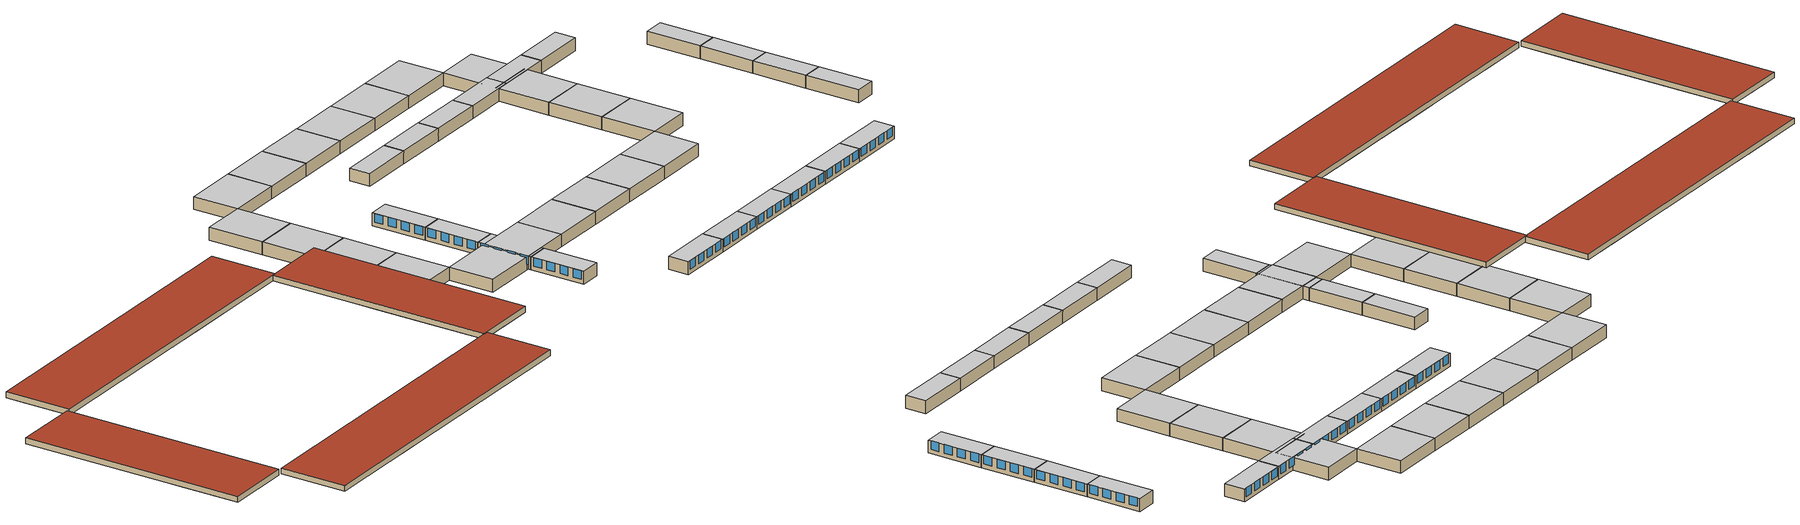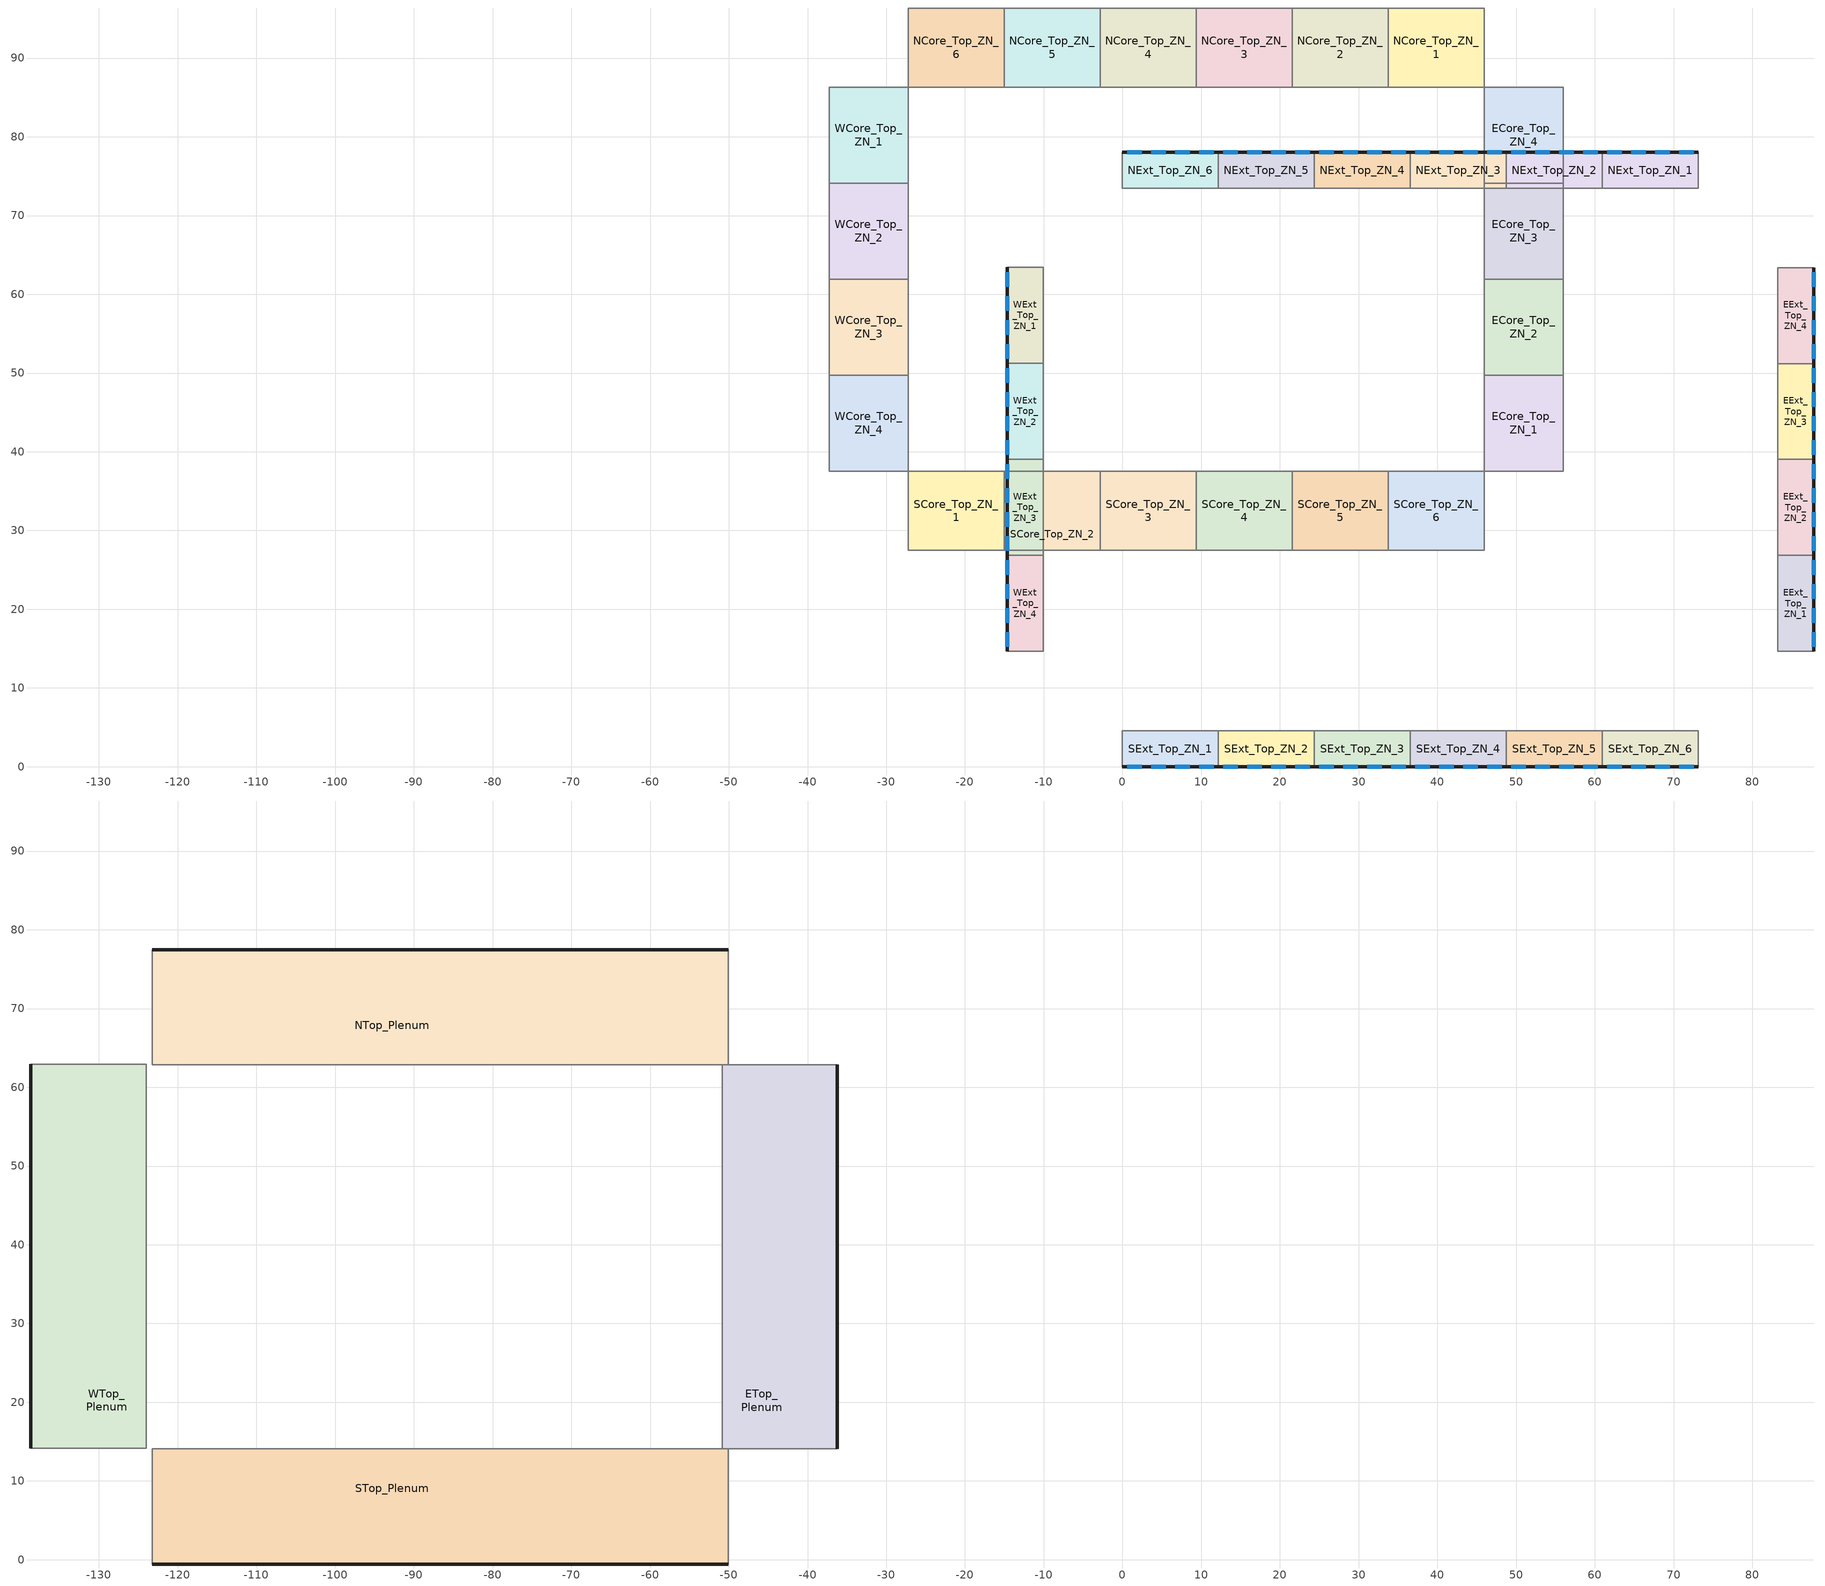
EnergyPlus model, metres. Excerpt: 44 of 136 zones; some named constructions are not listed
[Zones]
SCore_Top_ZN_5
 floor adiabatic (int_slab_floor): 33.75,37.54 33.75,27.48 21.56,27.48 21.56,37.54 z43.59
 wall adiabatic (int_wall): 21.56,27.48 33.75,27.48 33.75,37.54 21.56,37.54 21.56,27.48 z43.59:46.33
 ceiling adiabatic (DropCeiling): 21.56,37.54 21.56,27.48 33.75,27.48 33.75,37.54 z46.33
SExt_Top_ZN_4
 floor adiabatic (int_slab_floor): 48.77,4.57 48.77,0 36.58,0 36.58,4.57 z43.59
 wall outside (T24NRWallMetalFrame): 36.58,0 48.77,0 z43.59:46.33
 wall adiabatic (int_wall): 48.77,0 48.77,4.57 36.58,4.57 36.58,0 z43.59:46.33
 window (CFS_Glz_807): 37.19,0 39.01,0 / 40.23,0 42.06,0 / 43.28,0 45.11,0 / 46.33,0 48.16,0 z44.5:46.33
 ceiling adiabatic (DropCeiling): 36.58,4.57 36.58,0 48.77,0 48.77,4.57 z46.33
SCore_Top_ZN_2
 floor adiabatic (int_slab_floor): -2.82,37.54 -2.82,27.48 -15.02,27.48 -15.02,37.54 z43.59
 wall adiabatic (int_wall): -15.02,27.48 -2.82,27.48 -2.82,37.54 -15.02,37.54 -15.02,27.48 z43.59:46.33
 ceiling adiabatic (DropCeiling): -15.02,37.54 -15.02,27.48 -2.82,27.48 -2.82,37.54 z46.33
SCore_Top_ZN_4
 floor adiabatic (int_slab_floor): 21.56,37.54 21.56,27.48 9.37,27.48 9.37,37.54 z43.59
 wall adiabatic (int_wall): 9.37,27.48 21.56,27.48 21.56,37.54 9.37,37.54 9.37,27.48 z43.59:46.33
 ceiling adiabatic (DropCeiling): 9.37,37.54 9.37,27.48 21.56,27.48 21.56,37.54 z46.33
SExt_Top_ZN_1
 floor adiabatic (int_slab_floor): 12.19,4.57 12.19,0 0,0 0,4.57 z43.59
 wall outside (T24NRWallMetalFrame): 0,0 12.19,0 z43.59:46.33
 wall adiabatic (int_wall): 12.19,0 12.19,4.57 0,4.57 0,0 z43.59:46.33
 window (CFS_Glz_807): 0.61,0 2.44,0 / 3.66,0 5.49,0 / 6.71,0 8.53,0 / 9.75,0 11.58,0 z44.5:46.33
 ceiling adiabatic (DropCeiling): 0,4.57 0,0 12.19,0 12.19,4.57 z46.33
NCore_Top_ZN_3
 floor adiabatic (int_slab_floor): 21.56,96.36 21.56,86.3 9.37,86.3 9.37,96.36 z43.59
 wall adiabatic (int_wall): 21.56,96.36 9.37,96.36 9.37,86.3 21.56,86.3 21.56,96.36 z43.59:46.33
 ceiling adiabatic (DropCeiling): 9.37,96.36 9.37,86.3 21.56,86.3 21.56,96.36 z46.33
NExt_Top_ZN_2
 floor adiabatic (int_slab_floor): 60.96,78.03 60.96,73.46 48.77,73.46 48.77,78.03 z43.59
 wall outside (T24NRWallMetalFrame): 60.96,78.03 48.77,78.03 z43.59:46.33
 wall adiabatic (int_wall): 48.77,78.03 48.77,73.46 60.96,73.46 60.96,78.03 z43.59:46.33
 window (CFS_Glz_807): 51.21,78.03 49.38,78.03 / 54.25,78.03 52.43,78.03 / 57.3,78.03 55.47,78.03 / 60.35,78.03 58.52,78.03 z44.5:46.33
 ceiling adiabatic (DropCeiling): 48.77,78.03 48.77,73.46 60.96,73.46 60.96,78.03 z46.33
SCore_Top_ZN_1
 floor adiabatic (int_slab_floor): -15.02,37.54 -15.02,27.48 -27.21,27.48 -27.21,37.54 z43.59
 wall adiabatic (int_wall): -27.21,27.48 -15.02,27.48 -15.02,37.54 -27.21,37.54 -27.21,27.48 z43.59:46.33
 ceiling adiabatic (DropCeiling): -27.21,37.54 -27.21,27.48 -15.02,27.48 -15.02,37.54 z46.33
WExt_Top_ZN_2
 floor adiabatic (int_slab_floor): -10.06,51.23 -10.06,39.03 -14.63,39.03 -14.63,51.23 z43.59
 wall outside (T24NRWallMetalFrame): -14.63,51.23 -14.63,39.03 z43.59:46.33
 wall adiabatic (int_wall): -14.63,39.03 -10.06,39.03 -10.06,51.23 -14.63,51.23 z43.59:46.33
 window (CFS_Glz_807): -14.63,41.45 -14.63,39.62 / -14.63,44.5 -14.63,42.67 / -14.63,47.55 -14.63,45.72 / -14.63,50.6 -14.63,48.77 z44.5:46.33
 ceiling adiabatic (DropCeiling): -14.63,51.23 -14.63,39.03 -10.06,39.03 -10.06,51.23 z46.33
SExt_Top_ZN_6
 floor adiabatic (int_slab_floor): 73.15,4.57 73.15,0 60.96,0 60.96,4.57 z43.59
 wall outside (T24NRWallMetalFrame): 60.96,0 73.15,0 z43.59:46.33
 wall adiabatic (int_wall): 73.15,0 73.15,4.57 60.96,4.57 60.96,0 z43.59:46.33
 window (CFS_Glz_807): 61.57,0 63.4,0 / 64.62,0 66.45,0 / 67.67,0 69.49,0 / 70.71,0 72.54,0 z44.5:46.33
 ceiling adiabatic (DropCeiling): 60.96,4.57 60.96,0 73.15,0 73.15,4.57 z46.33
SExt_Top_ZN_5
 floor adiabatic (int_slab_floor): 60.96,4.57 60.96,0 48.77,0 48.77,4.57 z43.59
 wall outside (T24NRWallMetalFrame): 48.77,0 60.96,0 z43.59:46.33
 wall adiabatic (int_wall): 60.96,0 60.96,4.57 48.77,4.57 48.77,0 z43.59:46.33
 window (CFS_Glz_807): 49.38,0 51.21,0 / 52.43,0 54.25,0 / 55.47,0 57.3,0 / 58.52,0 60.35,0 z44.5:46.33
 ceiling adiabatic (DropCeiling): 48.77,4.57 48.77,0 60.96,0 60.96,4.57 z46.33
EExt_Top_ZN_1
 floor adiabatic (int_slab_floor): 87.78,26.82 87.78,14.63 83.21,14.63 83.21,26.82 z43.59
 wall outside (T24NRWallMetalFrame): 87.78,14.63 87.78,26.82 z43.59:46.33
 wall adiabatic (int_wall): 87.78,26.82 83.21,26.82 83.21,14.63 87.78,14.63 z43.59:46.33
 window (CFS_Glz_807): 87.78,15.24 87.78,17.07 / 87.78,18.29 87.78,20.12 / 87.78,21.34 87.78,23.16 / 87.78,24.38 87.78,26.21 z44.5:46.33
 ceiling adiabatic (DropCeiling): 83.21,26.82 83.21,14.63 87.78,14.63 87.78,26.82 z46.33
NExt_Top_ZN_3
 floor adiabatic (int_slab_floor): 48.77,78.03 48.77,73.46 36.58,73.46 36.58,78.03 z43.59
 wall outside (T24NRWallMetalFrame): 48.77,78.03 36.58,78.03 z43.59:46.33
 wall adiabatic (int_wall): 36.58,78.03 36.58,73.46 48.77,73.46 48.77,78.03 z43.59:46.33
 window (CFS_Glz_807): 39.01,78.03 37.19,78.03 / 42.06,78.03 40.23,78.03 / 45.11,78.03 43.28,78.03 / 48.16,78.03 46.33,78.03 z44.5:46.33
 ceiling adiabatic (DropCeiling): 36.58,78.03 36.58,73.46 48.77,73.46 48.77,78.03 z46.33
WExt_Top_ZN_3
 floor adiabatic (int_slab_floor): -10.06,39.03 -10.06,26.84 -14.63,26.84 -14.63,39.03 z43.59
 wall outside (T24NRWallMetalFrame): -14.63,39.03 -14.63,26.84 z43.59:46.33
 wall adiabatic (int_wall): -14.63,26.84 -10.06,26.84 -10.06,39.03 -14.63,39.03 z43.59:46.33
 window (CFS_Glz_807): -14.63,29.26 -14.63,27.43 / -14.63,32.31 -14.63,30.48 / -14.63,35.36 -14.63,33.53 / -14.63,38.4 -14.63,36.58 z44.5:46.33
 ceiling adiabatic (DropCeiling): -14.63,39.03 -14.63,26.84 -10.06,26.84 -10.06,39.03 z46.33
WCore_Top_ZN_4
 floor adiabatic (int_slab_floor): -27.21,49.73 -27.21,37.54 -37.27,37.54 -37.27,49.73 z43.59
 wall adiabatic (int_wall): -37.27,49.73 -37.27,37.54 -27.21,37.54 -27.21,49.73 -37.27,49.73 z43.59:46.33
 ceiling adiabatic (DropCeiling): -37.27,49.73 -37.27,37.54 -27.21,37.54 -27.21,49.73 z46.33
WExt_Top_ZN_4
 floor adiabatic (int_slab_floor): -10.06,26.84 -10.06,14.65 -14.63,14.65 -14.63,26.84 z43.59
 wall outside (T24NRWallMetalFrame): -14.63,26.84 -14.63,14.65 z43.59:46.33
 wall adiabatic (int_wall): -14.63,14.65 -10.06,14.65 -10.06,26.84 -14.63,26.84 z43.59:46.33
 window (CFS_Glz_807): -14.63,17.07 -14.63,15.24 / -14.63,20.12 -14.63,18.29 / -14.63,23.16 -14.63,21.34 / -14.63,26.21 -14.63,24.38 z44.5:46.33
 ceiling adiabatic (DropCeiling): -14.63,26.84 -14.63,14.65 -10.06,14.65 -10.06,26.84 z46.33
WCore_Top_ZN_2
 floor adiabatic (int_slab_floor): -27.21,74.11 -27.21,61.92 -37.27,61.92 -37.27,74.11 z43.59
 wall adiabatic (int_wall): -37.27,74.11 -37.27,61.92 -27.21,61.92 -27.21,74.11 -37.27,74.11 z43.59:46.33
 ceiling adiabatic (DropCeiling): -37.27,74.11 -37.27,61.92 -27.21,61.92 -27.21,74.11 z46.33
SExt_Top_ZN_2
 floor adiabatic (int_slab_floor): 24.38,4.57 24.38,0 12.19,0 12.19,4.57 z43.59
 wall outside (T24NRWallMetalFrame): 12.19,0 24.38,0 z43.59:46.33
 wall adiabatic (int_wall): 24.38,0 24.38,4.57 12.19,4.57 12.19,0 z43.59:46.33
 window (CFS_Glz_807): 12.8,0 14.63,0 / 15.85,0 17.68,0 / 18.9,0 20.73,0 / 21.95,0 23.77,0 z44.5:46.33
 ceiling adiabatic (DropCeiling): 12.19,4.57 12.19,0 24.38,0 24.38,4.57 z46.33
WCore_Top_ZN_1
 floor adiabatic (int_slab_floor): -27.21,86.3 -27.21,74.11 -37.27,74.11 -37.27,86.3 z43.59
 wall adiabatic (int_wall): -37.27,86.3 -37.27,74.11 -27.21,74.11 -27.21,86.3 -37.27,86.3 z43.59:46.33
 ceiling adiabatic (DropCeiling): -37.27,86.3 -37.27,74.11 -27.21,74.11 -27.21,86.3 z46.33
NCore_Top_ZN_4
 floor adiabatic (int_slab_floor): 9.37,96.36 9.37,86.3 -2.82,86.3 -2.82,96.36 z43.59
 wall adiabatic (int_wall): 9.37,96.36 -2.82,96.36 -2.82,86.3 9.37,86.3 9.37,96.36 z43.59:46.33
 ceiling adiabatic (DropCeiling): -2.82,96.36 -2.82,86.3 9.37,86.3 9.37,96.36 z46.33
NExt_Top_ZN_4
 floor adiabatic (int_slab_floor): 36.58,78.03 36.58,73.46 24.38,73.46 24.38,78.03 z43.59
 wall outside (T24NRWallMetalFrame): 36.58,78.03 24.38,78.03 z43.59:46.33
 wall adiabatic (int_wall): 24.38,78.03 24.38,73.46 36.58,73.46 36.58,78.03 z43.59:46.33
 window (CFS_Glz_807): 26.82,78.03 24.99,78.03 / 29.87,78.03 28.04,78.03 / 32.92,78.03 31.09,78.03 / 35.97,78.03 34.14,78.03 z44.5:46.33
 ceiling adiabatic (DropCeiling): 24.38,78.03 24.38,73.46 36.58,73.46 36.58,78.03 z46.33
ECore_Top_ZN_3
 floor adiabatic (int_slab_floor): 56,74.11 56,61.92 45.94,61.92 45.94,74.11 z43.59
 wall adiabatic (int_wall): 56,61.92 56,74.11 45.94,74.11 45.94,61.92 56,61.92 z43.59:46.33
 ceiling adiabatic (DropCeiling): 45.94,74.11 45.94,61.92 56,61.92 56,74.11 z46.33
WCore_Top_ZN_3
 floor adiabatic (int_slab_floor): -27.21,61.92 -27.21,49.73 -37.27,49.73 -37.27,61.92 z43.59
 wall adiabatic (int_wall): -37.27,61.92 -37.27,49.73 -27.21,49.73 -27.21,61.92 -37.27,61.92 z43.59:46.33
 ceiling adiabatic (DropCeiling): -37.27,61.92 -37.27,49.73 -27.21,49.73 -27.21,61.92 z46.33
ECore_Top_ZN_2
 floor adiabatic (int_slab_floor): 56,61.92 56,49.73 45.94,49.73 45.94,61.92 z43.59
 wall adiabatic (int_wall): 56,49.73 56,61.92 45.94,61.92 45.94,49.73 56,49.73 z43.59:46.33
 ceiling adiabatic (DropCeiling): 45.94,61.92 45.94,49.73 56,49.73 56,61.92 z46.33
ECore_Top_ZN_4
 floor adiabatic (int_slab_floor): 56,86.3 56,74.11 45.94,74.11 45.94,86.3 z43.59
 wall adiabatic (int_wall): 56,74.11 56,86.3 45.94,86.3 45.94,74.11 56,74.11 z43.59:46.33
 ceiling adiabatic (DropCeiling): 45.94,86.3 45.94,74.11 56,74.11 56,86.3 z46.33
EExt_Top_ZN_2
 floor adiabatic (int_slab_floor): 87.78,39.01 87.78,26.82 83.21,26.82 83.21,39.01 z43.59
 wall outside (T24NRWallMetalFrame): 87.78,26.82 87.78,39.01 z43.59:46.33
 wall adiabatic (int_wall): 87.78,39.01 83.21,39.01 83.21,26.82 87.78,26.82 z43.59:46.33
 window (CFS_Glz_807): 87.78,27.43 87.78,29.26 / 87.78,30.48 87.78,32.31 / 87.78,33.53 87.78,35.36 / 87.78,36.58 87.78,38.4 z44.5:46.33
 ceiling adiabatic (DropCeiling): 83.21,39.01 83.21,26.82 87.78,26.82 87.78,39.01 z46.33
ECore_Top_ZN_1
 floor adiabatic (int_slab_floor): 56,49.73 56,37.54 45.94,37.54 45.94,49.73 z43.59
 wall adiabatic (int_wall): 56,37.54 56,49.73 45.94,49.73 45.94,37.54 56,37.54 z43.59:46.33
 ceiling adiabatic (DropCeiling): 45.94,49.73 45.94,37.54 56,37.54 56,49.73 z46.33
NCore_Top_ZN_1
 floor adiabatic (int_slab_floor): 45.94,96.36 45.94,86.3 33.75,86.3 33.75,96.36 z43.59
 wall adiabatic (int_wall): 45.94,96.36 33.75,96.36 33.75,86.3 45.94,86.3 45.94,96.36 z43.59:46.33
 ceiling adiabatic (DropCeiling): 33.75,96.36 33.75,86.3 45.94,86.3 45.94,96.36 z46.33
NCore_Top_ZN_5
 floor adiabatic (int_slab_floor): -2.82,96.36 -2.82,86.3 -15.02,86.3 -15.02,96.36 z43.59
 wall adiabatic (int_wall): -2.82,96.36 -15.02,96.36 -15.02,86.3 -2.82,86.3 -2.82,96.36 z43.59:46.33
 ceiling adiabatic (DropCeiling): -15.02,96.36 -15.02,86.3 -2.82,86.3 -2.82,96.36 z46.33
NCore_Top_ZN_2
 floor adiabatic (int_slab_floor): 33.75,96.36 33.75,86.3 21.56,86.3 21.56,96.36 z43.59
 wall adiabatic (int_wall): 33.75,96.36 21.56,96.36 21.56,86.3 33.75,86.3 33.75,96.36 z43.59:46.33
 ceiling adiabatic (DropCeiling): 21.56,96.36 21.56,86.3 33.75,86.3 33.75,96.36 z46.33
NCore_Top_ZN_6
 floor adiabatic (int_slab_floor): -15.02,96.36 -15.02,86.3 -27.21,86.3 -27.21,96.36 z43.59
 wall adiabatic (int_wall): -15.02,96.36 -27.21,96.36 -27.21,86.3 -15.02,86.3 -15.02,96.36 z43.59:46.33
 ceiling adiabatic (DropCeiling): -27.21,96.36 -27.21,86.3 -15.02,86.3 -15.02,96.36 z46.33
NExt_Top_ZN_5
 floor adiabatic (int_slab_floor): 24.38,78.03 24.38,73.46 12.19,73.46 12.19,78.03 z43.59
 wall outside (T24NRWallMetalFrame): 24.38,78.03 12.19,78.03 z43.59:46.33
 wall adiabatic (int_wall): 12.19,78.03 12.19,73.46 24.38,73.46 24.38,78.03 z43.59:46.33
 window (CFS_Glz_807): 14.63,78.03 12.8,78.03 / 17.68,78.03 15.85,78.03 / 20.73,78.03 18.9,78.03 / 23.77,78.03 21.95,78.03 z44.5:46.33
 ceiling adiabatic (DropCeiling): 12.19,78.03 12.19,73.46 24.38,73.46 24.38,78.03 z46.33
SCore_Top_ZN_3
 floor adiabatic (int_slab_floor): 9.37,37.54 9.37,27.48 -2.82,27.48 -2.82,37.54 z43.59
 wall adiabatic (int_wall): -2.82,27.48 9.37,27.48 9.37,37.54 -2.82,37.54 -2.82,27.48 z43.59:46.33
 ceiling adiabatic (DropCeiling): -2.82,37.54 -2.82,27.48 9.37,27.48 9.37,37.54 z46.33
SExt_Top_ZN_3
 floor adiabatic (int_slab_floor): 36.58,4.57 36.58,0 24.38,0 24.38,4.57 z43.59
 wall outside (T24NRWallMetalFrame): 24.38,0 36.58,0 z43.59:46.33
 wall adiabatic (int_wall): 36.58,0 36.58,4.57 24.38,4.57 24.38,0 z43.59:46.33
 window (CFS_Glz_807): 24.99,0 26.82,0 / 28.04,0 29.87,0 / 31.09,0 32.92,0 / 34.14,0 35.97,0 z44.5:46.33
 ceiling adiabatic (DropCeiling): 24.38,4.57 24.38,0 36.58,0 36.58,4.57 z46.33
SCore_Top_ZN_6
 floor adiabatic (int_slab_floor): 45.94,37.54 45.94,27.48 33.75,27.48 33.75,37.54 z43.59
 wall adiabatic (int_wall): 33.75,27.48 45.94,27.48 45.94,37.54 33.75,37.54 33.75,27.48 z43.59:46.33
 ceiling adiabatic (DropCeiling): 33.75,37.54 33.75,27.48 45.94,27.48 45.94,37.54 z46.33
EExt_Top_ZN_4
 floor adiabatic (int_slab_floor): 87.78,63.4 87.78,51.21 83.21,51.21 83.21,63.4 z43.59
 wall outside (T24NRWallMetalFrame): 87.78,51.21 87.78,63.4 z43.59:46.33
 wall adiabatic (int_wall): 87.78,63.4 83.21,63.4 83.21,51.21 87.78,51.21 z43.59:46.33
 window (CFS_Glz_807): 87.78,51.82 87.78,53.64 / 87.78,54.86 87.78,56.69 / 87.78,57.91 87.78,59.74 / 87.78,60.96 87.78,62.79 z44.5:46.33
 ceiling adiabatic (DropCeiling): 83.21,63.4 83.21,51.21 87.78,51.21 87.78,63.4 z46.33
NExt_Top_ZN_1
 floor adiabatic (int_slab_floor): 73.15,78.03 73.15,73.46 60.96,73.46 60.96,78.03 z43.59
 wall outside (T24NRWallMetalFrame): 73.15,78.03 60.96,78.03 z43.59:46.33
 wall adiabatic (int_wall): 60.96,78.03 60.96,73.46 73.15,73.46 73.15,78.03 z43.59:46.33
 window (CFS_Glz_807): 63.4,78.03 61.57,78.03 / 66.45,78.03 64.62,78.03 / 69.49,78.03 67.67,78.03 / 72.54,78.03 70.71,78.03 z44.5:46.33
 ceiling adiabatic (DropCeiling): 60.96,78.03 60.96,73.46 73.15,73.46 73.15,78.03 z46.33
EExt_Top_ZN_3
 floor adiabatic (int_slab_floor): 87.78,51.21 87.78,39.01 83.21,39.01 83.21,51.21 z43.59
 wall outside (T24NRWallMetalFrame): 87.78,39.01 87.78,51.21 z43.59:46.33
 wall adiabatic (int_wall): 87.78,51.21 83.21,51.21 83.21,39.01 87.78,39.01 z43.59:46.33
 window (CFS_Glz_807): 87.78,39.62 87.78,41.45 / 87.78,42.67 87.78,44.5 / 87.78,45.72 87.78,47.55 / 87.78,48.77 87.78,50.6 z44.5:46.33
 ceiling adiabatic (DropCeiling): 83.21,51.21 83.21,39.01 87.78,39.01 87.78,51.21 z46.33
NExt_Top_ZN_6
 floor adiabatic (int_slab_floor): 12.19,78.03 12.19,73.46 0,73.46 0,78.03 z43.59
 wall outside (T24NRWallMetalFrame): 12.19,78.03 0,78.03 z43.59:46.33
 wall adiabatic (int_wall): 0,78.03 0,73.46 12.19,73.46 12.19,78.03 z43.59:46.33
 window (CFS_Glz_807): 2.44,78.03 0.61,78.03 / 5.49,78.03 3.66,78.03 / 8.53,78.03 6.71,78.03 / 11.58,78.03 9.75,78.03 z44.5:46.33
 ceiling adiabatic (DropCeiling): 0,78.03 0,73.46 12.19,73.46 12.19,78.03 z46.33
WExt_Top_ZN_1
 floor adiabatic (int_slab_floor): -10.06,63.42 -10.06,51.23 -14.63,51.23 -14.63,63.42 z43.59
 wall outside (T24NRWallMetalFrame): -14.63,63.42 -14.63,51.23 z43.59:46.33
 wall adiabatic (int_wall): -14.63,51.23 -10.06,51.23 -10.06,63.42 -14.63,63.42 z43.59:46.33
 window (CFS_Glz_807): -14.63,53.64 -14.63,51.82 / -14.63,56.69 -14.63,54.86 / -14.63,59.74 -14.63,57.91 / -14.63,62.79 -14.63,60.96 z44.5:46.33
 ceiling adiabatic (DropCeiling): -14.63,63.42 -14.63,51.23 -10.06,51.23 -10.06,63.42 z46.33
STop_Plenum
 floor adiabatic (DropCeiling): -98.86,4.02 -98.86,-0.55 -111.05,-0.55 -111.05,4.02 z46.33; -98.86,14.08 -98.86,4.02 -111.05,4.02 -111.05,14.08 z46.33; -62.28,14.08 -62.28,4.02 -74.47,4.02 -74.47,14.08 z46.33; -74.47,4.02 -74.47,-0.55 -86.66,-0.55 -86.66,4.02 z46.33; -74.47,14.08 -74.47,4.02 -86.66,4.02 -86.66,14.08 z46.33; -86.66,4.02 -86.66,-0.55 -98.86,-0.55 -98.86,4.02 z46.33; -86.66,14.08 -86.66,4.02 -98.86,4.02 -98.86,14.08 z46.33; -111.05,14.08 -111.05,4.02 -123.24,4.02 -123.24,14.08 z46.33; -111.05,4.02 -111.05,-0.55 -123.24,-0.55 -123.24,4.02 z46.33; -50.09,14.08 -50.09,4.02 -62.28,4.02 -62.28,14.08 z46.33; -50.09,4.02 -50.09,-0.55 -62.28,-0.55 -62.28,4.02 z46.33; -62.28,4.02 -62.28,-0.55 -74.47,-0.55 -74.47,4.02 z46.33
 wall outside (T24NRWallMetalFrame): -123.24,-0.55 -50.09,-0.55 z46.33:47.55
 wall adiabatic (int_wall): -50.09,-0.55 -50.09,14.08 -123.24,14.08 -123.24,-0.55 z46.33:47.55
 roof outside (nonres_roof): -123.24,14.08 -123.24,-0.55 -50.09,-0.55 -50.09,14.08 z47.55
ETop_Plenum
 floor adiabatic (DropCeiling): -40.8,62.87 -40.8,50.68 -50.85,50.68 -50.85,62.87 z46.33; -36.22,62.87 -36.22,50.68 -40.8,50.68 -40.8,62.87 z46.33; -40.8,50.68 -40.8,38.49 -50.85,38.49 -50.85,50.68 z46.33; -36.22,50.68 -36.22,38.49 -40.8,38.49 -40.8,50.68 z46.33; -36.22,38.49 -36.22,26.3 -40.8,26.3 -40.8,38.49 z46.33; -40.8,38.49 -40.8,26.3 -50.85,26.3 -50.85,38.49 z46.33; -40.8,26.3 -40.8,14.11 -50.85,14.11 -50.85,26.3 z46.33; -36.22,26.3 -36.22,14.11 -40.8,14.11 -40.8,26.3 z46.33
 wall outside (T24NRWallMetalFrame): -36.22,14.11 -36.22,62.87 z46.33:47.55
 wall adiabatic (int_wall): -50.85,14.11 -36.22,14.11 / -36.22,62.87 -50.85,62.87 z46.33:47.55
 wall adiabatic (T24NRWallMetalFrame): -50.85,62.87 -50.85,14.11 z46.33:47.55
 roof outside (nonres_roof): -50.85,62.87 -50.85,14.11 -36.22,14.11 -36.22,62.87 z47.55
NTop_Plenum
 floor adiabatic (DropCeiling): -62.28,72.9 -62.28,62.84 -74.47,62.84 -74.47,72.9 z46.33; -62.28,77.47 -62.28,72.9 -74.47,72.9 -74.47,77.47 z46.33; -98.86,77.47 -98.86,72.9 -111.05,72.9 -111.05,77.47 z46.33; -98.86,72.9 -98.86,62.84 -111.05,62.84 -111.05,72.9 z46.33; -86.66,72.9 -86.66,62.84 -98.86,62.84 -98.86,72.9 z46.33; -86.66,77.47 -86.66,72.9 -98.86,72.9 -98.86,77.47 z46.33; -74.47,72.9 -74.47,62.84 -86.66,62.84 -86.66,72.9 z46.33; -74.47,77.47 -74.47,72.9 -86.66,72.9 -86.66,77.47 z46.33; -50.09,77.47 -50.09,72.9 -62.28,72.9 -62.28,77.47 z46.33; -50.09,72.9 -50.09,62.84 -62.28,62.84 -62.28,72.9 z46.33; -111.05,72.9 -111.05,62.84 -123.24,62.84 -123.24,72.9 z46.33; -111.05,77.47 -111.05,72.9 -123.24,72.9 -123.24,77.47 z46.33
 wall outside (T24NRWallMetalFrame): -50.09,77.47 -123.24,77.47 z46.33:47.55
 wall adiabatic (int_wall): -123.24,77.47 -123.24,62.84 -50.09,62.84 -50.09,77.47 z46.33:47.55
 roof outside (nonres_roof): -123.24,77.47 -123.24,62.84 -50.09,62.84 -50.09,77.47 z47.55
WTop_Plenum
 floor adiabatic (DropCeiling): -124.01,26.32 -124.01,14.13 -134.06,14.13 -134.06,26.32 z46.33; -134.06,26.32 -134.06,14.13 -138.64,14.13 -138.64,26.32 z46.33; -134.06,38.51 -134.06,26.32 -138.64,26.32 -138.64,38.51 z46.33; -124.01,38.51 -124.01,26.32 -134.06,26.32 -134.06,38.51 z46.33; -134.06,50.7 -134.06,38.51 -138.64,38.51 -138.64,50.7 z46.33; -124.01,50.7 -124.01,38.51 -134.06,38.51 -134.06,50.7 z46.33; -124.01,62.89 -124.01,50.7 -134.06,50.7 -134.06,62.89 z46.33; -134.06,62.89 -134.06,50.7 -138.64,50.7 -138.64,62.89 z46.33
 wall outside (T24NRWallMetalFrame): -138.64,62.89 -138.64,14.13 z46.33:47.55
 wall adiabatic (int_wall): -138.64,14.13 -124.01,14.13 -124.01,62.89 -138.64,62.89 z46.33:47.55
 roof outside (nonres_roof): -138.64,62.89 -138.64,14.13 -124.01,14.13 -124.01,62.89 z47.55
